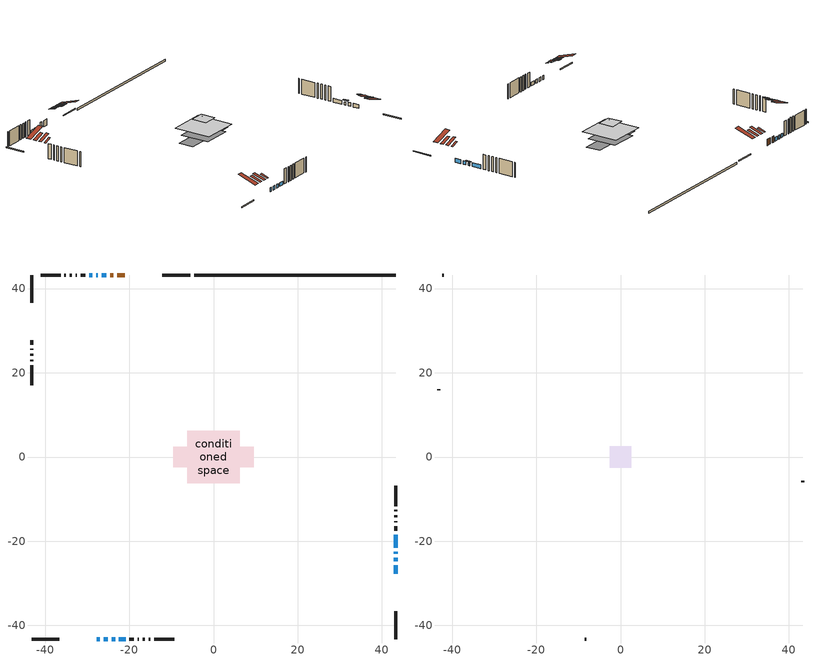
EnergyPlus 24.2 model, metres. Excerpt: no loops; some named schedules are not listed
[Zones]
conditioned space
 floor adiabatic (Floor4 construction): -4.84,-4.84 -4.84,4.84 4.84,4.84 4.84,-4.84 z0.61
 floor adiabatic (AdiabaticFloorConstruction): -6.2,-6.2 -6.2,6.2 6.2,6.2 6.2,-6.2 z3.05
 floor foundation (Slab1 construction): -9.5,-2.46 -9.5,2.46 9.5,2.46 9.5,-2.46 z0
 wall outside (RimJoist1 construction): -5.56,43.23 -12.13,43.23 / -43.23,-43.23 -36.65,-43.23 / -43.23,43.23 -43.23,36.65 / 43.23,-43.23 43.23,-36.65 z0.61:0.91
 wall outside (AdiabaticWallConstruction 1): -21.1,43.23 -22.87,43.23 / -23.8,43.23 -24.56,43.23 z0.61:2.64
 wall outside (AdiabaticWallConstruction): -27.68,-43.23 -27.04,-43.23 / 43.23,-27.68 43.23,-25.68 / -26.11,-43.23 -25.11,-43.23 / -24.18,-43.23 -23.39,-43.23 / -25.48,43.23 -26.53,43.23 / -27.46,43.23 -27.83,43.23 / -22.47,-43.23 -20.89,-43.23 / -28.76,43.23 -29.55,43.23 / 43.23,-24.75 43.23,-23.95 / 43.23,-21.56 43.23,-18.42 z0.61:1.83; 43.23,-23.03 43.23,-22.49 z0.61:1.53
 wall outside (Wall1 construction): -30.47,43.23 -31.5,43.23 / -19.97,-43.23 -18.94,-43.23 / -43.23,27.68 -43.23,26.66 / 43.23,-17.49 43.23,-16.46 z0.61:5.49
 wall outside (Wall2 construction): -32.43,43.23 -32.71,43.23 / -18.01,-43.23 -17.73,-43.23 / -43.23,25.73 -43.23,25.45 / 43.23,-15.53 43.23,-15.25 z0.61:5.49
 wall outside (Wall3 construction): -33.64,43.23 -34.12,43.23 / -16.8,-43.23 -16.32,-43.23 / -43.23,24.52 -43.23,24.04 / 43.23,-14.33 43.23,-13.84 z0.61:5.49
 wall outside (Wall4 construction): -35.05,43.23 -35.39,43.23 / -15.39,-43.23 -15.05,-43.23 / -43.23,23.11 -43.23,22.76 / 43.23,-12.91 43.23,-12.57 z0.61:5.49
 wall outside (Wall5 construction): -36.32,43.23 -41.08,43.23 / -14.12,-43.23 -9.36,-43.23 / -43.23,21.83 -43.23,17.08 / 43.23,-11.64 43.23,-6.89 z0.61:5.49
 wall foundation (FoundationWall1 construction): 43.23,43.23 -4.63,43.23 z0:0.61
 window (WindowConstruction): -27.68,-43.23 -27.04,-43.23 z0.61:1.83
 window (WindowConstruction 4): 43.23,-27.68 43.23,-25.68 z0.61:1.83
 window (WindowConstruction 5): -26.11,-43.23 -25.11,-43.23 z0.61:1.83
 window (WindowConstruction 6): -24.18,-43.23 -23.39,-43.23 z0.61:1.83
 window (WindowConstruction 7): -25.49,43.23 -26.53,43.23 z0.61:1.83
 window (WindowConstruction 8): -27.46,43.23 -27.83,43.23 z0.61:1.83
 window (WindowConstruction 1): -22.46,-43.23 -20.9,-43.23 z0.61:1.83
 window (WindowConstruction 2): -28.76,43.23 -29.55,43.23 z0.61:1.83
 window (WindowConstruction 9): 43.23,-24.75 43.23,-23.95 z0.61:1.83
 window (WindowConstruction 10): 43.23,-23.02 43.23,-22.49 z0.61:1.52
 window (WindowConstruction 3): 43.23,-21.56 43.23,-18.42 z0.61:1.83
 door (Door): -21.1,43.23 -22.87,43.23 z0.61:2.64
 door (Door 1): -23.8,43.23 -24.56,43.23 z0.61:2.64
 ceiling adiabatic (AdiabaticFloorConstruction): 6.2,-6.2 6.2,6.2 -6.2,6.2 -6.2,-6.2 z3.05
 roof outside (Roof4 construction): -16.6,43.23,5.49 -16.6,39.61,6.69 -15.64,39.61,6.69 -15.64,43.23,5.49; -32.19,-43.23,5.49 -32.19,-39.61,6.69 -33.14,-39.61,6.69 -33.14,-43.23,5.49; -43.23,32.19,5.49 -39.61,32.19,6.69 -39.61,33.14,6.69 -43.23,33.14,5.49; 43.23,-32.19,5.49 39.61,-32.19,6.69 39.61,-33.14,6.69 43.23,-33.14,5.49
 roof outside (Roof5 construction): -18.58,43.23,5.49 -18.58,39.21,6.82 -17.53,39.21,6.82 -17.53,43.23,5.49; -30.2,-43.23,5.49 -30.2,-39.21,6.82 -31.26,-39.21,6.82 -31.26,-43.23,5.49; -43.23,30.2,5.49 -39.21,30.2,6.82 -39.21,31.26,6.82 -43.23,31.26,5.49; 43.23,-30.2,5.49 39.21,-30.2,6.82 39.21,-31.26,6.82 43.23,-31.26,5.49
 roof outside (Roof6 construction): -20.17,43.23,5.49 -20.17,40.72,6.32 -19.51,40.72,6.32 -19.51,43.23,5.49; -28.61,-43.23,5.49 -28.61,-40.72,6.32 -29.27,-40.72,6.32 -29.27,-43.23,5.49; -43.23,28.61,5.49 -40.72,28.61,6.32 -40.72,29.27,6.32 -43.23,29.27,5.49; 43.23,-28.61,5.49 40.72,-28.61,6.32 40.72,-29.27,6.32 43.23,-29.27,5.49
attic - vented
 floor to conditioned space (Floor1 construction Reversed): -2.51,-2.51 -2.51,2.51 2.51,2.51 2.51,-2.51 z5.49
 floor to conditioned space (Floor2 construction Reversed): -1.43,-1.43 -1.43,1.43 1.43,1.43 1.43,-1.43 z5.49
 floor to conditioned space (Floor3 construction Reversed): -1.43,-1.43 -1.43,1.43 1.43,1.43 1.43,-1.43 z5.49
 wall outside (Wall6 construction): -42.01,43.23 -42.3,43.23 / -8.43,-43.23 -8.14,-43.23 / -43.23,16.15 -43.23,15.86 / 43.23,-5.96 43.23,-5.67 z0.61:5.49
 roof outside (Roof1 construction): -14.72,43.23,5.49 -14.72,36.95,7.58 -13.06,36.95,7.58 -13.06,43.23,5.49; -34.07,-43.23,5.49 -34.07,-36.95,7.58 -35.72,-36.95,7.58 -35.72,-43.23,5.49; -43.23,34.07,5.49 -36.95,34.07,7.58 -36.95,35.72,7.58 -43.23,35.72,5.49; 43.23,-34.07,5.49 36.95,-34.07,7.58 36.95,-35.72,7.58 43.23,-35.72,5.49
shading: 43.23,-21.88 43.23,-23.63 43.84,-23.63 43.84,-21.88 z2.13
[Building]
Building 1: Terrain=Suburbs
[Site:Location]
Saint John AP_NB: Latitude {deg}=45.32; Longitude {deg}=-65.89; Time Zone {hr}=-4; Elevation {m}=109; Keep Site Location Information=Yes
[Site:GroundTemperature:Shallow]
1.82357, -0.0370019, -0.186003, 0.696932, 4.24142, 7.7694, 10.828, 12.7655, 12.9301, 11.3543, 8.37368, 4.95392
[Site:WaterMainsTemperature]
Calculation Method=Schedule; Temperature Schedule=mains temperature schedule
[Material] Roughness=Rough; Thermal Absorptance=0.9
Name | Thickness {m} | Conductivity {W/m-K} | Density {kg/m3} | Specific Heat {J/kg-K} | Solar Absorptance | Visible Absorptance
asphalt or fiberglass shingles | 0.00635 | 0.162714 | 1121.4 | 1465.45 | 0.4 | 0.4
ceiling loosefill ins | 0.0846667 | 0.0480833 | 16.02 | 1046.75 | 0.7 | 0.7
ceiling stud and cavity | 0.1397 | 0.117711 | 65.682 | 1177.47 | 0.7 | 0.7
ceiling stud and cavity 1 | 0.1397 | 0.118414 | 65.682 | 1177.47 | 0.7 | 0.7
ceiling stud and cavity 2 | 0.1397 | 0.105642 | 65.682 | 1177.47 | 0.7 | 0.7
concrete 4.0 in. | 0.1016 | 1.803125 | 2242.8 | 837.4 | 0.7 | 0.7
concrete 8.0 in. | 0.2032 | 1.803125 | 2242.8 | 837.4 | 0.7 | 0.7
door material | 0.04445 | 0.053851 | 512.64 | 1214.23 | 0.7 | 0.7
door material 1 | 0.04445 | 0.188738 | 512.64 | 1214.23 | 0.7 | 0.7
exterior vertical ins | 0.00108814 | 0.029427 | 32.04 | 1214.23 | 0.7 | 0.7
floor covering | 0.0127 | 9.015625 | 54.468 | 1339.84 | 0.6 | 0.6
floor covering 1 | 0.0127 | 0.0433444 | 54.468 | 1339.84 | 0.6 | 0.6
floor rigid ins; wall rigid ins | 0.512978 | 0.029427 | 32.04 | 1214.23 | 0.7 | 0.7
floor stud and cavity | 0.0889 | 0.340671 | 50.32683 | 1063.81 | 0.7 | 0.7
floor stud and cavity 1 | 0.1397 | 1.75129 | 37.0049 | 1207.88 | 0.7 | 0.7
furniture material conditioned space 1 | 0.1524 | 0.115458 | 640.8 | 1214.23 | 0.6 | 0.6
gypsum board | 0.0127 | 0.160291 | 801 | 837.4 | 0.6 | 0.6
osb sheathing 0.5 in. | 0.0127 | 0.115458 | 512.64 | 1214.23 | 0.7 | 0.7
osb sheathing 0.75 in. | 0.01905 | 0.115458 | 512.64 | 1214.23 | 0.7 | 0.7
rim joist stud and cavity | 0.0508 | 0.177588 | 50.32683 | 1063.81 | 0.6 | 0.6
roof rigid ins | 0.051816 | 0.029427 | 32.04 | 1214.23 | 0.7 | 0.7
roof stud and cavity | 0.2032 | 0.17307 | 78.34581 | 1123.46 | 0.7 | 0.7
roof stud and cavity 1 | 0.2032 | 0.172038 | 78.34581 | 1123.46 | 0.7 | 0.7
roof stud and cavity 2 | 0.2032 | 0.179253 | 78.34581 | 1123.46 | 0.7 | 0.7
wall stud and cavity | 0.1397 | 0.125735 | 139.0536 | 1170.24 | 0.7 | 0.7
wall stud and cavity 1 | 0.1397 | 0.0723229 | 139.0536 | 1170.24 | 0.7 | 0.7
wall stud and cavity 2 | 0.1397 | 0.135622 | 139.0536 | 1170.24 | 0.7 | 0.7
wall stud and cavity 3 | 0.1397 | 0.122436 | 139.0536 | 1170.24 | 0.7 | 0.7
wall stud and cavity 4 | 0.1397 | 0.115654 | 139.0536 | 1170.24 | 0.7 | 0.7
wall stud and cavity 5 | 0.0889 | 6.9971 | 50.32683 | 1063.81 | 0.6 | 0.6
wall stud and cavity 6 | 0.0889 | 0.380278 | 52.3479 | 1209.89 | 0.7 | 0.7
wall stud and cavity 7 | 0.0889 | 0.391764 | 83.0341 | 1211.67 | 0.7 | 0.7
wood siding | 0.0254 | 0.102417 | 544.68 | 1172.36 | 0.4 | 0.4
wood siding 1 | 0.00254 | 0.102417 | 544.68 | 1172.36 | 0.4 | 0.4
wood siding 2; wood siding 3; wood siding 4 | 0.0254 | 0.102417 | 544.68 | 1172.36 | 0.7 | 0.7
[WindowMaterial:SimpleGlazingSystem]
Name | U-Factor {W/m2-K} | Solar Heat Gain Coefficient
WindowMaterial | 2.02307 | 0.42
WindowMaterial 1 | 1.98276 | 0.44
WindowMaterial 2 | 2.77541 | 0.65
WindowMaterial 3 | 2.77484 | 0.65
WindowMaterial 4 | 3.304596 | 0.65
WindowMaterial 5 | 3.30573 | 0.59
WindowMaterial 6 | 2.80039 | 0.59
[Construction]
AdiabaticFloorConstruction: floor stud and cavity 1, floor rigid ins, osb sheathing 0.75 in., floor covering 1
AdiabaticWallConstruction: wood siding 3, wall rigid ins, wall stud and cavity 6, gypsum board
AdiabaticWallConstruction 1: wood siding 4, wall rigid ins, wall stud and cavity 6, gypsum board
Door: door material
Door 1: door material 1
Floor1 construction Reversed: gypsum board, ceiling stud and cavity
Floor2 construction Reversed: gypsum board, ceiling stud and cavity 1
Floor3 construction Reversed: gypsum board, ceiling stud and cavity 2, ceiling loosefill ins
Floor4 construction: floor stud and cavity, floor covering
FoundationWall1 construction: concrete 8.0 in.
furniture construction conditioned space 1: furniture material conditioned space 1
PartitionWallConstruction: gypsum board, wall stud and cavity 7, gypsum board
RimJoist1 construction: wood siding 2, rim joist stud and cavity
Roof1 construction: asphalt or fiberglass shingles
Roof4 construction: asphalt or fiberglass shingles, osb sheathing 0.75 in., roof stud and cavity, gypsum board
Roof5 construction: asphalt or fiberglass shingles, osb sheathing 0.75 in., roof stud and cavity 1, gypsum board
Roof6 construction: asphalt or fiberglass shingles, roof rigid ins, osb sheathing 0.75 in., roof stud and cavity 2, gypsum board
Slab1 construction: concrete 4.0 in.
Wall1 construction: wood siding, osb sheathing 0.5 in., wall stud and cavity, gypsum board
Wall2 construction: wood siding, osb sheathing 0.5 in., wall stud and cavity 1, gypsum board
Wall3 construction: wood siding, osb sheathing 0.5 in., wall stud and cavity 2, gypsum board
Wall4 construction: wood siding, osb sheathing 0.5 in., wall stud and cavity 3, gypsum board
Wall5 construction: wood siding, osb sheathing 0.5 in., wall stud and cavity 4, gypsum board
Wall6 construction: wood siding 1, wall stud and cavity 5
WindowConstruction: WindowMaterial
WindowConstruction 1; WindowConstruction 2; WindowConstruction 6: WindowMaterial 1
WindowConstruction 10; WindowConstruction 9: WindowMaterial 6
WindowConstruction 3: WindowMaterial 2
WindowConstruction 4: WindowMaterial 3
WindowConstruction 5; WindowConstruction 7: WindowMaterial 4
WindowConstruction 8: WindowMaterial 5
[Zone] Multiplier=1; Part of Total Floor Area=Yes
Name | Volume {m3}
attic - vented | 14.1056
conditioned space | 342.9
[Space]
Name | Zone | Volume {m3}
attic - vented 1 | attic - vented | 14.1056
conditioned space 1 | conditioned space | 342.9
[ZoneInfiltration:EffectiveLeakageArea]
infil attic - vented 1: Zone or Space=attic - vented 1; Schedule=Always On Discrete; Effective Air Leakage Area {cm2}=1465.76; Stack Coefficient=0.000484617; Wind Coefficient=1.48737e-05
[ZoneMixing]
whole house fan mix: Zone or Space=attic - vented; Schedule=Always On Continuous; Design Flow Rate Calculation Method=Flow/Zone; Design Flow Rate {m3/s}=0; Source Zone or Space=conditioned space
[SurfaceProperty:ExposedFoundationPerimeter]
Slab1: Exposed Perimeter Calculation Method=TotalExposedPerimeter; Total Exposed Perimeter {m}=47.855
[InternalMass] Zone or ZoneList=conditioned space; Space or SpaceList=conditioned space 1
Name | Construction | Surface Area {m2}
furniture mass conditioned space 1 | furniture construction conditioned space 1 | 136.264
partition wall mass | PartitionWallConstruction | 247.13
[Lights]
interior lighting: Zone or ZoneList or Space or SpaceList=conditioned space 1; Schedule=interior lighting schedule; Design Level Calculation Method=LightingLevel; Lighting Level {W}=343.2; Return Air Fraction=0; Fraction Radiant=0.6; Fraction Visible=0.2; Fraction Replaceable=1
[People]
occupants: Zone or ZoneList or Space or SpaceList=conditioned space 1; Number of People Schedule=occupants schedule; Number of People Calculation Method=People; Number of People=3; Fraction Radiant=0.314171; Sensible Heat Fraction=0.56303; Activity Level Schedule=occupants activity schedule; Carbon Dioxide Generation Rate {m3/s-W}=0; Enable ASHRAE 55 Comfort Warnings=No; Mean Radiant Temperature Calculation Type=EnclosureAveraged
[ElectricEquipment] Zone or ZoneList or Space or SpaceList=conditioned space 1; Design Level Calculation Method=EquipmentLevel
Name | Schedule | Design Level {W} | Fraction Latent | Fraction Radiant | Fraction Lost
clothes dryer | clothes dryer schedule | 140.772 | 0.015 | 0.081 | 0.85
clothes washer | clothes washer schedule | 32.1985 | 0.03 | 0.162 | 0.7
cooking range | cooking range schedule | 215.147 | 0.08 | 0.432 | 0.2
dishwasher | dishwasher schedule | 66.8632 | 0.3 | 0.18 | 0.4
fridge | fridge schedule | 72.9452 | 0 | 0.6 | 0
mech vent bath fan 0 | mech vent bath fan 0 schedule | 50.2 | 0 | 0 | 1
mech vent house fan | mech vent house fan schedule | 0 | 0 | 0 | 1
mech vent house fan cfis | mech vent house fan cfis schedule | 0 | 0 | 0 | 0
misc plug loads | misc plug loads schedule | 494.7 | 0.045 | 0.513 | 0.1
whole house fan | Always On Discrete | 0 | 0 | 0 | 1
[OtherEquipment] Zone or ZoneList or Space or SpaceList=conditioned space 1; Design Level Calculation Method=EquipmentLevel
Name | Fuel Type | Schedule | Design Level {W} | Fraction Latent | Fraction Radiant | Fraction Lost
clothes dryer 1 | Electricity | clothes dryer schedule | 0 | 0.015 | 0.081 | 0.85
cooking range 1 | Electricity | cooking range schedule | 0 | 0.08 | 0.432 | 0.2
general water use latent | None | general water use schedule | 62.594 | 1 | 0 | 0
general water use sensible | None | general water use schedule | -61.6891 | 0 | 0.6 | 0
mech vent house fan latent load | None | Always On Discrete | 0 | 1 | 0 | 0
mech vent house fan sensible load | None | Always On Discrete | 0 | 0 | 0 | 0
water heater energy adjustment1 | Electricity | Always On Discrete | 0.01 | 0 | 0 | 1
[ZoneInfiltration:DesignFlowRate] Zone or ZoneList or Space or SpaceList=conditioned space 1; Schedule=Always On Discrete; Design Flow Rate Calculation Method=Flow/Zone; Design Flow Rate {m3/s}=0
infil flow; natural vent flow; whole house fan flow
[ZoneControl:Thermostat]
conditioned space Thermostat: Zone or ZoneList=conditioned space; Control Type Schedule=conditioned space Thermostat Schedule; Control 1=conditioned space temperature setpoint; Temperature Difference Between Cutout And Setpoint {deltaC}=0
[ThermostatSetpoint:DualSetpoint]
conditioned space temperature setpoint: Heating Setpoint Temperature Schedule=heating setpoint; Cooling Setpoint Temperature Schedule=cooling setpoint
[Zone equipment]
conditioned space: electric baseboard
[Foundation:Kiva]
Foundation Kiva 1: Initial Indoor Air Temperature {C}=18; Wall Height Above Grade {m}=0.609996; Wall Depth Below Slab {m}=0.2032; Custom Block Material Name 1=exterior vertical ins; Custom Block Depth 1 {m}=0.609996; Custom Block X Position 1 {m}=0.2032; Custom Block Z Position 1 {m}=0
[Foundation:Kiva:Settings]
Soil Conductivity {W/m-K}=0.849921; Soil Density {kg/m3}=1842.3; Soil Specific Heat {J/kg-K}=418.7; Ground Solar Absorptivity=0.9; Ground Thermal Absorptivity=0.9; Ground Surface Roughness {m}=0.03; Far-Field Width {m}=40; Deep-Ground Boundary Condition=ZeroFlux; Deep-Ground Depth {m}=40; Minimum Cell Dimension {m}=0.2; Maximum Cell Growth Coefficient=3; Simulation Timestep=Timestep
[Exterior:Lights]
exterior lighting: Schedule=exterior lighting schedule; Design Level {W}=75.6
[EnergyManagementSystem:Sensor] Output:Variable or Output:Meter Index Key=conditioned space
Name | Output:Variable or Output:Meter
conditioned_space_clg_unmet_s | Zone Cooling Setpoint Not Met Time
conditioned_space_htg_unmet_s | Zone Heating Setpoint Not Met Time
fridge_tin_s; tin_s; tin_s_1 | Zone Mean Air Temperature
tout_s | Zone Outdoor Air Drybulb Temperature
win_s | Zone Air Humidity Ratio
[Schedule:Constant]
Name | Hourly Value
Always On Continuous; mech vent house fan schedule; mech vent house fan cfis schedule; Always On Discrete | 1
occupants activity schedule | 117.228
fridge schedule | 0
[Schedule:Week:Daily]
interior lighting schedule Week Rule - Jan1-Jan27: interior lighting schedule day, interior lighting schedule day, interior lighting schedule day, interior lighting schedule day, interior lighting schedule day, interior lighting schedule day, interior lighting schedule day, interior lighting schedule default day, interior lighting schedule default day, interior lighting schedule default day, interior lighting schedule default day, interior lighting schedule default day
interior lighting schedule Week Rule - Jan28-Feb3: interior lighting schedule day, interior lighting schedule day, interior lighting schedule day, interior lighting schedule day, interior lighting schedule day 1, interior lighting schedule day 1, interior lighting schedule day 1, interior lighting schedule default day, interior lighting schedule default day, interior lighting schedule default day, interior lighting schedule default day, interior lighting schedule default day
interior lighting schedule Week Rule - Feb4-Feb24: interior lighting schedule day 1, interior lighting schedule day 1, interior lighting schedule day 1, interior lighting schedule day 1, interior lighting schedule day 1, interior lighting schedule day 1, interior lighting schedule day 1, interior lighting schedule default day, interior lighting schedule default day, interior lighting schedule default day, interior lighting schedule default day, interior lighting schedule default day
interior lighting schedule Week Rule - Feb25-Mar3: interior lighting schedule day 1, interior lighting schedule day 1, interior lighting schedule day 1, interior lighting schedule day 1, interior lighting schedule day 2, interior lighting schedule day 2, interior lighting schedule day 2, interior lighting schedule default day, interior lighting schedule default day, interior lighting schedule default day, interior lighting schedule default day, interior lighting schedule default day
interior lighting schedule Week Rule - Mar4-Mar31: interior lighting schedule day 2, interior lighting schedule day 2, interior lighting schedule day 2, interior lighting schedule day 2, interior lighting schedule day 2, interior lighting schedule day 2, interior lighting schedule day 2, interior lighting schedule default day, interior lighting schedule default day, interior lighting schedule default day, interior lighting schedule default day, interior lighting schedule default day
interior lighting schedule Week Rule - Apr1-Apr28: interior lighting schedule day 3, interior lighting schedule day 3, interior lighting schedule day 3, interior lighting schedule day 3, interior lighting schedule day 3, interior lighting schedule day 3, interior lighting schedule day 3, interior lighting schedule default day, interior lighting schedule default day, interior lighting schedule default day, interior lighting schedule default day, interior lighting schedule default day
interior lighting schedule Week Rule - Apr29-May5: interior lighting schedule day 3, interior lighting schedule day 3, interior lighting schedule day 4, interior lighting schedule day 4, interior lighting schedule day 4, interior lighting schedule day 4, interior lighting schedule day 4, interior lighting schedule default day, interior lighting schedule default day, interior lighting schedule default day, interior lighting schedule default day, interior lighting schedule default day
interior lighting schedule Week Rule - May6-May26: interior lighting schedule day 4, interior lighting schedule day 4, interior lighting schedule day 4, interior lighting schedule day 4, interior lighting schedule day 4, interior lighting schedule day 4, interior lighting schedule day 4, interior lighting schedule default day, interior lighting schedule default day, interior lighting schedule default day, interior lighting schedule default day, interior lighting schedule default day
interior lighting schedule Week Rule - May27-Jun2: interior lighting schedule day 4, interior lighting schedule day 4, interior lighting schedule day 4, interior lighting schedule day 4, interior lighting schedule day 4, interior lighting schedule day 5, interior lighting schedule day 5, interior lighting schedule default day, interior lighting schedule default day, interior lighting schedule default day, interior lighting schedule default day, interior lighting schedule default day
interior lighting schedule Week Rule - Jun3-Jun30: interior lighting schedule day 5, interior lighting schedule day 5, interior lighting schedule day 5, interior lighting schedule day 5, interior lighting schedule day 5, interior lighting schedule day 5, interior lighting schedule day 5, interior lighting schedule default day, interior lighting schedule default day, interior lighting schedule default day, interior lighting schedule default day, interior lighting schedule default day
interior lighting schedule Week Rule - Jul1-Jul28: interior lighting schedule day 6, interior lighting schedule day 6, interior lighting schedule day 6, interior lighting schedule day 6, interior lighting schedule day 6, interior lighting schedule day 6, interior lighting schedule day 6, interior lighting schedule default day, interior lighting schedule default day, interior lighting schedule default day, interior lighting schedule default day, interior lighting schedule default day
interior lighting schedule Week Rule - Jul29-Aug4: interior lighting schedule day 6, interior lighting schedule day 6, interior lighting schedule day 6, interior lighting schedule day 7, interior lighting schedule day 7, interior lighting schedule day 7, interior lighting schedule day 7, interior lighting schedule default day, interior lighting schedule default day, interior lighting schedule default day, interior lighting schedule default day, interior lighting schedule default day
interior lighting schedule Week Rule - Aug5-Aug25: interior lighting schedule day 7, interior lighting schedule day 7, interior lighting schedule day 7, interior lighting schedule day 7, interior lighting schedule day 7, interior lighting schedule day 7, interior lighting schedule day 7, interior lighting schedule default day, interior lighting schedule default day, interior lighting schedule default day, interior lighting schedule default day, interior lighting schedule default day
interior lighting schedule Week Rule - Aug26-Sep1: interior lighting schedule day 7, interior lighting schedule day 7, interior lighting schedule day 7, interior lighting schedule day 7, interior lighting schedule day 7, interior lighting schedule day 7, interior lighting schedule day 8, interior lighting schedule default day, interior lighting schedule default day, interior lighting schedule default day, interior lighting schedule default day, interior lighting schedule default day
interior lighting schedule Week Rule - Sep2-Sep29: interior lighting schedule day 8, interior lighting schedule day 8, interior lighting schedule day 8, interior lighting schedule day 8, interior lighting schedule day 8, interior lighting schedule day 8, interior lighting schedule day 8, interior lighting schedule default day, interior lighting schedule default day, interior lighting schedule default day, interior lighting schedule default day, interior lighting schedule default day
interior lighting schedule Week Rule - Sep30-Oct6: interior lighting schedule day 8, interior lighting schedule day 9, interior lighting schedule day 9, interior lighting schedule day 9, interior lighting schedule day 9, interior lighting schedule day 9, interior lighting schedule day 9, interior lighting schedule default day, interior lighting schedule default day, interior lighting schedule default day, interior lighting schedule default day, interior lighting schedule default day
interior lighting schedule Week Rule - Oct7-Oct27: interior lighting schedule day 9, interior lighting schedule day 9, interior lighting schedule day 9, interior lighting schedule day 9, interior lighting schedule day 9, interior lighting schedule day 9, interior lighting schedule day 9, interior lighting schedule default day, interior lighting schedule default day, interior lighting schedule default day, interior lighting schedule default day, interior lighting schedule default day
interior lighting schedule Week Rule - Oct28-Nov3: interior lighting schedule day 9, interior lighting schedule day 9, interior lighting schedule day 9, interior lighting schedule day 9, interior lighting schedule day 10, interior lighting schedule day 10, interior lighting schedule day 10, interior lighting schedule default day, interior lighting schedule default day, interior lighting schedule default day, interior lighting schedule default day, interior lighting schedule default day
interior lighting schedule Week Rule - Nov4-Nov24: interior lighting schedule day 10, interior lighting schedule day 10, interior lighting schedule day 10, interior lighting schedule day 10, interior lighting schedule day 10, interior lighting schedule day 10, interior lighting schedule day 10, interior lighting schedule default day, interior lighting schedule default day, interior lighting schedule default day, interior lighting schedule default day, interior lighting schedule default day
interior lighting schedule Week Rule - Nov25-Dec1: interior lighting schedule day 10, interior lighting schedule day 10, interior lighting schedule day 10, interior lighting schedule day 10, interior lighting schedule day 10, interior lighting schedule day 10, interior lighting schedule day 11, interior lighting schedule default day, interior lighting schedule default day, interior lighting schedule default day, interior lighting schedule default day, interior lighting schedule default day
interior lighting schedule Week Rule - Dec2-Dec31: interior lighting schedule day 11, interior lighting schedule day 11, interior lighting schedule day 11, interior lighting schedule day 11, interior lighting schedule day 11, interior lighting schedule day 11, interior lighting schedule day 11, interior lighting schedule default day, interior lighting schedule default day, interior lighting schedule default day, interior lighting schedule default day, interior lighting schedule default day
occupants schedule Week Rule - Jan1-Dec31: occupants schedule day, occupants schedule day, occupants schedule day, occupants schedule day, occupants schedule day, occupants schedule day, occupants schedule day, occupants schedule default day, occupants schedule default day, occupants schedule default day, occupants schedule default day, occupants schedule default day
clothes dryer schedule Week Rule - Jan1-Dec31: clothes dryer schedule day, clothes dryer schedule day, clothes dryer schedule day, clothes dryer schedule day, clothes dryer schedule day, clothes dryer schedule day, clothes dryer schedule day, clothes dryer schedule default day, clothes dryer schedule default day, clothes dryer schedule default day, clothes dryer schedule default day, clothes dryer schedule default day
clothes washer schedule Week Rule - Jan1-Dec31: clothes washer schedule day, clothes washer schedule day, clothes washer schedule day, clothes washer schedule day, clothes washer schedule day, clothes washer schedule day, clothes washer schedule day, clothes washer schedule default day, clothes washer schedule default day, clothes washer schedule default day, clothes washer schedule default day, clothes washer schedule default day
cooking range schedule Week Rule - Jan1-Dec31: cooking range schedule day, cooking range schedule day, cooking range schedule day, cooking range schedule day, cooking range schedule day, cooking range schedule day, cooking range schedule day, cooking range schedule default day, cooking range schedule default day, cooking range schedule default day, cooking range schedule default day, cooking range schedule default day
dishwasher schedule Week Rule - Jan1-Dec31: dishwasher schedule day, dishwasher schedule day, dishwasher schedule day, dishwasher schedule day, dishwasher schedule day, dishwasher schedule day, dishwasher schedule day, dishwasher schedule default day, dishwasher schedule default day, dishwasher schedule default day, dishwasher schedule default day, dishwasher schedule default day
mech vent bath fan 0 schedule Week Rule - Jan1-Dec31: mech vent bath fan 0 schedule day, mech vent bath fan 0 schedule day, mech vent bath fan 0 schedule day, mech vent bath fan 0 schedule day, mech vent bath fan 0 schedule day, mech vent bath fan 0 schedule day, mech vent bath fan 0 schedule day, mech vent bath fan 0 schedule default day, mech vent bath fan 0 schedule default day, mech vent bath fan 0 schedule default day, mech vent bath fan 0 schedule default day, mech vent bath fan 0 schedule default day
misc plug loads schedule Week Rule - Jan1-Dec31: misc plug loads schedule day, misc plug loads schedule day, misc plug loads schedule day, misc plug loads schedule day, misc plug loads schedule day, misc plug loads schedule day, misc plug loads schedule day, misc plug loads schedule default day, misc plug loads schedule default day, misc plug loads schedule default day, misc plug loads schedule default day, misc plug loads schedule default day
general water use schedule Week Rule - Jan1-Dec31: general water use schedule day, general water use schedule day, general water use schedule day, general water use schedule day, general water use schedule day, general water use schedule day, general water use schedule day, general water use schedule default day, general water use schedule default day, general water use schedule default day, general water use schedule default day, general water use schedule default day
exterior lighting schedule Week Rule - Jan1-Jan27: exterior lighting schedule day, exterior lighting schedule day, exterior lighting schedule day, exterior lighting schedule day, exterior lighting schedule day, exterior lighting schedule day, exterior lighting schedule day, exterior lighting schedule default day, exterior lighting schedule default day, exterior lighting schedule default day, exterior lighting schedule default day, exterior lighting schedule default day
exterior lighting schedule Week Rule - Jan28-Feb3: exterior lighting schedule day, exterior lighting schedule day, exterior lighting schedule day, exterior lighting schedule day, exterior lighting schedule day 1, exterior lighting schedule day 1, exterior lighting schedule day 1, exterior lighting schedule default day, exterior lighting schedule default day, exterior lighting schedule default day, exterior lighting schedule default day, exterior lighting schedule default day
exterior lighting schedule Week Rule - Feb4-Feb24: exterior lighting schedule day 1, exterior lighting schedule day 1, exterior lighting schedule day 1, exterior lighting schedule day 1, exterior lighting schedule day 1, exterior lighting schedule day 1, exterior lighting schedule day 1, exterior lighting schedule default day, exterior lighting schedule default day, exterior lighting schedule default day, exterior lighting schedule default day, exterior lighting schedule default day
exterior lighting schedule Week Rule - Feb25-Mar3: exterior lighting schedule day 1, exterior lighting schedule day 1, exterior lighting schedule day 1, exterior lighting schedule day 1, exterior lighting schedule day 2, exterior lighting schedule day 2, exterior lighting schedule day 2, exterior lighting schedule default day, exterior lighting schedule default day, exterior lighting schedule default day, exterior lighting schedule default day, exterior lighting schedule default day
exterior lighting schedule Week Rule - Mar4-Mar31: exterior lighting schedule day 2, exterior lighting schedule day 2, exterior lighting schedule day 2, exterior lighting schedule day 2, exterior lighting schedule day 2, exterior lighting schedule day 2, exterior lighting schedule day 2, exterior lighting schedule default day, exterior lighting schedule default day, exterior lighting schedule default day, exterior lighting schedule default day, exterior lighting schedule default day
exterior lighting schedule Week Rule - Apr1-Apr28: exterior lighting schedule day 3, exterior lighting schedule day 3, exterior lighting schedule day 3, exterior lighting schedule day 3, exterior lighting schedule day 3, exterior lighting schedule day 3, exterior lighting schedule day 3, exterior lighting schedule default day, exterior lighting schedule default day, exterior lighting schedule default day, exterior lighting schedule default day, exterior lighting schedule default day
exterior lighting schedule Week Rule - Apr29-May5: exterior lighting schedule day 3, exterior lighting schedule day 3, exterior lighting schedule day 4, exterior lighting schedule day 4, exterior lighting schedule day 4, exterior lighting schedule day 4, exterior lighting schedule day 4, exterior lighting schedule default day, exterior lighting schedule default day, exterior lighting schedule default day, exterior lighting schedule default day, exterior lighting schedule default day
exterior lighting schedule Week Rule - May6-May26: exterior lighting schedule day 4, exterior lighting schedule day 4, exterior lighting schedule day 4, exterior lighting schedule day 4, exterior lighting schedule day 4, exterior lighting schedule day 4, exterior lighting schedule day 4, exterior lighting schedule default day, exterior lighting schedule default day, exterior lighting schedule default day, exterior lighting schedule default day, exterior lighting schedule default day
exterior lighting schedule Week Rule - May27-Jun2: exterior lighting schedule day 4, exterior lighting schedule day 4, exterior lighting schedule day 4, exterior lighting schedule day 4, exterior lighting schedule day 4, exterior lighting schedule day 5, exterior lighting schedule day 5, exterior lighting schedule default day, exterior lighting schedule default day, exterior lighting schedule default day, exterior lighting schedule default day, exterior lighting schedule default day
[Schedule:Year]
interior lighting schedule: interior lighting schedule Week Rule - Jan1-Jan27, 1, 1, 1, 27, interior lighting schedule Week Rule - Jan28-Feb3, 1, 28, 2, 3, interior lighting schedule Week Rule - Feb4-Feb24, 2, 4, 2, 24, interior lighting schedule Week Rule - Feb25-Mar3, 2, 25, 3, 3, interior lighting schedule Week Rule - Mar4-Mar31, 3, 4, 3, 31, interior lighting schedule Week Rule - Apr1-Apr28, 4, 1, 4, 28, interior lighting schedule Week Rule - Apr29-May5, 4, 29, 5, 5, interior lighting schedule Week Rule - May6-May26, 5, 6, 5, 26, interior lighting schedule Week Rule - May27-Jun2, 5, 27, 6, 2, interior lighting schedule Week Rule - Jun3-Jun30, 6, 3, 6, 30, interior lighting schedule Week Rule - Jul1-Jul28, 7, 1, 7, 28, interior lighting schedule Week Rule - Jul29-Aug4, 7, 29, 8, 4, interior lighting schedule Week Rule - Aug5-Aug25, 8, 5, 8, 25, interior lighting schedule Week Rule - Aug26-Sep1, 8, 26, 9, 1, interior lighting schedule Week Rule - Sep2-Sep29, 9, 2, 9, 29, interior lighting schedule Week Rule - Sep30-Oct6, 9, 30, 10, 6, interior lighting schedule Week Rule - Oct7-Oct27, 10, 7, 10, 27, interior lighting schedule Week Rule - Oct28-Nov3, 10, 28, 11, 3, interior lighting schedule Week Rule - Nov4-Nov24, 11, 4, 11, 24, interior lighting schedule Week Rule - Nov25-Dec1, 11, 25, 12, 1, interior lighting schedule Week Rule - Dec2-Dec31, 12, 2, 12, 31
occupants schedule: occupants schedule Week Rule - Jan1-Dec31, 1, 1, 12, 31
clothes dryer schedule: clothes dryer schedule Week Rule - Jan1-Dec31, 1, 1, 12, 31
clothes washer schedule: clothes washer schedule Week Rule - Jan1-Dec31, 1, 1, 12, 31
cooking range schedule: cooking range schedule Week Rule - Jan1-Dec31, 1, 1, 12, 31
dishwasher schedule: dishwasher schedule Week Rule - Jan1-Dec31, 1, 1, 12, 31
mech vent bath fan 0 schedule: mech vent bath fan 0 schedule Week Rule - Jan1-Dec31, 1, 1, 12, 31
misc plug loads schedule: misc plug loads schedule Week Rule - Jan1-Dec31, 1, 1, 12, 31
general water use schedule: general water use schedule Week Rule - Jan1-Dec31, 1, 1, 12, 31
exterior lighting schedule: exterior lighting schedule Week Rule - Jan1-Jan27, 1, 1, 1, 27, exterior lighting schedule Week Rule - Jan28-Feb3, 1, 28, 2, 3, exterior lighting schedule Week Rule - Feb4-Feb24, 2, 4, 2, 24, exterior lighting schedule Week Rule - Feb25-Mar3, 2, 25, 3, 3, exterior lighting schedule Week Rule - Mar4-Mar31, 3, 4, 3, 31, exterior lighting schedule Week Rule - Apr1-Apr28, 4, 1, 4, 28, exterior lighting schedule Week Rule - Apr29-May5, 4, 29, 5, 5, exterior lighting schedule Week Rule - May6-May26, 5, 6, 5, 26, exterior lighting schedule Week Rule - May27-Jun2, 5, 27, 6, 2, exterior lighting schedule Week Rule - Jun3-Jun30, 6, 3, 6, 30, exterior lighting schedule Week Rule - Jul1-Jul28, 7, 1, 7, 28, exterior lighting schedule Week Rule - Jul29-Aug4, 7, 29, 8, 4, exterior lighting schedule Week Rule - Aug5-Aug25, 8, 5, 8, 25, exterior lighting schedule Week Rule - Aug26-Sep1, 8, 26, 9, 1, exterior lighting schedule Week Rule - Sep2-Sep29, 9, 2, 9, 29, exterior lighting schedule Week Rule - Sep30-Oct6, 9, 30, 10, 6, exterior lighting schedule Week Rule - Oct7-Oct27, 10, 7, 10, 27, exterior lighting schedule Week Rule - Oct28-Nov3, 10, 28, 11, 3, exterior lighting schedule Week Rule - Nov4-Nov24, 11, 4, 11, 24, exterior lighting schedule Week Rule - Nov25-Dec1, 11, 25, 12, 1, exterior lighting schedule Week Rule - Dec2-Dec31, 12, 2, 12, 31
[Schedule:Compact]
conditioned space Thermostat Schedule: Through: 12/31, For: AllDays, Until: 24:00, 4
mains temperature schedule: Through: 01/01, For: AllDays, Until: 24:00, 6.42222, Through: 01/02, For: AllDays, Until: 24:00, 6.36056, Through: 01/03, For: AllDays, Until: 24:00, 6.3, Through: 01/04, For: AllDays, Until: 24:00, 6.24056, Through: 01/05, For: AllDays, Until: 24:00, 6.18167, Through: 01/06, For: AllDays, Until: 24:00, 6.12389, Through: 01/07, For: AllDays, Until: 24:00, 6.06722, Through: 01/08, For: AllDays, Until: 24:00, 6.01167, Through: 01/09, For: AllDays, Until: 24:00, 5.95722, Through: 01/10, For: AllDays, Until: 24:00, 5.90389, Through: 01/11, For: AllDays, Until: 24:00, 5.85111, Through: 01/12, For: AllDays, Until: 24:00, 5.8, Through: 01/13, For: AllDays, Until: 24:00, 5.74944, Through: 01/14, For: AllDays, Until: 24:00, 5.70056, Through: 01/15, For: AllDays, Until: 24:00, 5.65278, Through: 01/16, For: AllDays, Until: 24:00, 5.60556, Through: 01/17, For: AllDays, Until: 24:00, 5.56, Through: 01/18, For: AllDays, Until: 24:00, 5.51556, Through: 01/19, For: AllDays, Until: 24:00, 5.47222, Through: 01/20, For: AllDays, Until: 24:00, 5.43, Through: 01/21, For: AllDays, Until: 24:00, 5.38944, Through: 01/22, For: AllDays, Until: 24:00, 5.34944, Through: 01/23, For: AllDays, Until: 24:00, 5.31111, Through: 01/24, For: AllDays, Until: 24:00, 5.27389, Through: 01/25, For: AllDays, Until: 24:00, 5.23833, Through: 01/26, For: AllDays, Until: 24:00, 5.20333, Through: 01/27, For: AllDays, Until: 24:00, 5.17, Through: 01/28, For: AllDays, Until: 24:00, 5.13833, Through: 01/29, For: AllDays, Until: 24:00, 5.10722, Through: 01/30, For: AllDays, Until: 24:00, 5.07833, Through: 01/31, For: AllDays, Until: 24:00, 5.05, Through: 02/01, For: AllDays, Until: 24:00, 5.02333, Through: 02/02, For: AllDays, Until: 24:00, 4.99778, Through: 02/03, For: AllDays, Until: 24:00, 4.97389, Through: 02/04, For: AllDays, Until: 24:00, 4.95111, Through: 02/05, For: AllDays, Until: 24:00, 4.92944, Through: 02/06, For: AllDays, Until: 24:00, 4.90944, Through: 02/07, For: AllDays, Until: 24:00, 4.89111, Through: 02/08, For: AllDays, Until: 24:00, 4.87389, Through: 02/09, For: AllDays, Until: 24:00, 4.85778, Through: 02/10, For: AllDays, Until: 24:00, 4.84333, Through: 02/11, For: AllDays, Until: 24:00, 4.83, Through: 02/12, For: AllDays, Until: 24:00, 4.81833, Through: 02/13, For: AllDays, Until: 24:00, 4.80833, Through: 02/14, For: AllDays, Until: 24:00, 4.79944, Through: 02/15, For: AllDays, Until: 24:00, 4.79167, Through: 02/16, For: AllDays, Until: 24:00, 4.78556, Through: 02/17, For: AllDays, Until: 24:00, 4.78111, Through: 02/18, For: AllDays, Until: 24:00, 4.77778, Through: 02/19, For: AllDays, Until: 24:00, 4.77556, Through: 02/20, For: AllDays, Until: 24:00, 4.775, Through: 02/21, For: AllDays, Until: 24:00, 4.77611, Through: 02/22, For: AllDays, Until: 24:00, 4.77833, Through: 02/23, For: AllDays, Until: 24:00, 4.78222, Through: 02/24, For: AllDays, Until: 24:00, 4.78778, Through: 02/25, For: AllDays, Until: 24:00, 4.79389, Through: 02/26, For: AllDays, Until: 24:00, 4.80222, Through: 02/27, For: AllDays, Until: 24:00, 4.81167, Through: 02/28, For: AllDays, Until: 24:00, 4.82222, Through: 03/01, For: AllDays, Until: 24:00, 4.83444, Through: 03/02, For: AllDays, Until: 24:00, 4.84833, Through: 03/03, For: AllDays, Until: 24:00, 4.86278, Through: 03/04, For: AllDays, Until: 24:00, 4.87944, Through: 03/05, For: AllDays, Until: 24:00, 4.89722, Through: 03/06, For: AllDays, Until: 24:00, 4.91611, Through: 03/07, For: AllDays, Until: 24:00, 4.93667, Through: 03/08, For: AllDays, Until: 24:00, 4.95833, Through: 03/09, For: AllDays, Until: 24:00, 4.98167, Through: 03/10, For: AllDays, Until: 24:00, 5.00611, Through: 03/11, For: AllDays, Until: 24:00, 5.03222, Through: 03/12, For: AllDays, Until: 24:00, 5.05944, Through: 03/13, For: AllDays, Until: 24:00, 5.08778, Through: 03/14, For: AllDays, Until: 24:00, 5.11778, Through: 03/15, For: AllDays, Until: 24:00, 5.14889, Through: 03/16, For: AllDays, Until: 24:00, 5.18167, Through: 03/17, For: AllDays, Until: 24:00, 5.21556, Through: 03/18, For: AllDays, Until: 24:00, 5.25056, Through: 03/19, For: AllDays, Until: 24:00, 5.28667, Through: 03/20, For: AllDays, Until: 24:00, 5.32444, Through: 03/21, For: AllDays, Until: 24:00, 5.36333, Through: 03/22, For: AllDays, Until: 24:00, 5.40333, Through: 03/23, For: AllDays, Until: 24:00, 5.44444, Through: 03/24, For: AllDays, Until: 24:00, 5.48722, Through: 03/25, For: AllDays, Until: 24:00, 5.53056, Through: 03/26, For: AllDays, Until: 24:00, 5.57556, Through: 03/27, For: AllDays, Until: 24:00, 5.62167, Through: 03/28, For: AllDays, Until: 24:00, 5.66889, Through: 03/29, For: AllDays, Until: 24:00, 5.71722, Through: 03/30, For: AllDays, Until: 24:00, 5.76667, Through: 03/31, For: AllDays, Until: 24:00, 5.81722, Through: 04/01, For: AllDays, Until: 24:00, 5.86889, Through: 04/02, For: AllDays, Until: 24:00, 5.92222, Through: 04/03, For: AllDays, Until: 24:00, 5.97611, Through: 04/04, For: AllDays, Until: 24:00, 6.03056, Through: 04/05, For: AllDays, Until: 24:00, 6.08667, Through: 04/06, For: AllDays, Until: 24:00, 6.14389, Through: 04/07, For: AllDays, Until: 24:00, 6.20167, Through: 04/08, For: AllDays, Until: 24:00, 6.26056, Through: 04/09, For: AllDays, Until: 24:00, 6.32056, Through: 04/10, For: AllDays, Until: 24:00, 6.38167, Through: 04/11, For: AllDays, Until: 24:00, 6.44333, Through: 04/12, For: AllDays, Until: 24:00, 6.50611, Through: 04/13, For: AllDays, Until: 24:00, 6.57, Through: 04/14, For: AllDays, Until: 24:00, 6.63444, Through: 04/15, For: AllDays, Until: 24:00, 6.7, Through: 04/16, For: AllDays, Until: 24:00, 6.76611, Through: 04/17, For: AllDays, Until: 24:00, 6.83333, Through: 04/18, For: AllDays, Until: 24:00, 6.90111, Through: 04/19, For: AllDays, Until: 24:00, 6.97, Through: 04/20, For: AllDays, Until: 24:00, 7.03944, Through: 04/21, For: AllDays, Until: 24:00, 7.10944, Through: 04/22, For: AllDays, Until: 24:00, 7.18056, Through: 04/23, For: AllDays, Until: 24:00, 7.25167, Through: 04/24, For: AllDays, Until: 24:00, 7.32389, Through: 04/25, For: AllDays, Until: 24:00, 7.39722, Through: 04/26, For: AllDays, Until: 24:00, 7.47056, Through: 04/27, For: AllDays, Until: 24:00, 7.545, Through: 04/28, For: AllDays, Until: 24:00, 7.61944, Through: 04/29, For: AllDays, Until: 24:00, 7.695, Through: 04/30, For: AllDays, Until: 24:00, 7.77056, Through: 05/01, For: AllDays, Until: 24:00, 7.84722, Through: 05/02, For: AllDays, Until: 24:00, 7.92389, Through: 05/03, For: AllDays, Until: 24:00, 8.00111, Through: 05/04, For: AllDays, Until: 24:00, 8.07944, Through: 05/05, For: AllDays, Until: 24:00, 8.15722, Through: 05/06, For: AllDays, Until: 24:00, 8.23611, Through: 05/07, For: AllDays, Until: 24:00, 8.315, Through: 05/08, For: AllDays, Until: 24:00, 8.39444, Through: 05/09, For: AllDays, Until: 24:00, 8.47444, Through: 05/10, For: AllDays, Until: 24:00, 8.55444, Through: 05/11, For: AllDays, Until: 24:00, 8.635, Through: 05/12, For: AllDays, Until: 24:00, 8.71556, Through: 05/13, For: AllDays, Until: 24:00, 8.79611, Through: 05/14, For: AllDays, Until: 24:00, 8.87722, Through: 05/15, For: AllDays, Until: 24:00, 8.95889, Through: 05/16, For: AllDays, Until: 24:00, 9.04, Through: 05/17, For: AllDays, Until: 24:00, 9.12167, Through: 05/18, For: AllDays, Until: 24:00, 9.20333, Through: 05/19, For: AllDays, Until: 24:00, 9.28556, Through: 05/20, For: AllDays, Until: 24:00, 9.36722, Through: 05/21, For: AllDays, Until: 24:00, 9.44944, Through: 05/22, For: AllDays, Until: 24:00, 9.53111, Through: 05/23, For: AllDays, Until: 24:00, 9.61333, Through: 05/24, For: AllDays, Until: 24:00, 9.695, Through: 05/25, For: AllDays, Until: 24:00, 9.77722, Through: 05/26, For: AllDays, Until: 24:00, 9.85889, Through: 05/27, For: AllDays, Until: 24:00, 9.94056, Through: 05/28, For: AllDays, Until: 24:00, 10.0222, Through: 05/29, For: AllDays, Until: 24:00, 10.1039, Through: 05/30, For: AllDays, Until: 24:00, 10.185, Through: 05/31, For: AllDays, Until: 24:00, 10.2661, Through: 06/01, For: AllDays, Until: 24:00, 10.3472, Through: 06/02, For: AllDays, Until: 24:00, 10.4278, Through: 06/03, For: AllDays, Until: 24:00, 10.5083, Through: 06/04, For: AllDays, Until: 24:00, 10.5883, Through: 06/05, For: AllDays, Until: 24:00, 10.6683, Through: 06/06, For: AllDays, Until: 24:00, 10.7478, Through: 06/07, For: AllDays, Until: 24:00, 10.8267, Through: 06/08, For: AllDays, Until: 24:00, 10.9056, Through: 06/09, For: AllDays, Until: 24:00, 10.9839, Through: 06/10, For: AllDays, Until: 24:00, 11.0617, Through: 06/11, For: AllDays, Until: 24:00, 11.1394, Through: 06/12, For: AllDays, Until: 24:00, 11.2161, Through: 06/13, For: AllDays, Until: 24:00, 11.2928, Through: 06/14, For: AllDays, Until: 24:00, 11.3689, Through: 06/15, For: AllDays, Until: 24:00, 11.4444, Through: 06/16, For: AllDays, Until: 24:00, 11.5189, Through: 06/17, For: AllDays, Until: 24:00, 11.5933, Through: 06/18, For: AllDays, Until: 24:00, 11.6672, Through: 06/19, For: AllDays, Until: 24:00, 11.74, Through: 06/20, For: AllDays, Until: 24:00, 11.8128, Through: 06/21, For: AllDays, Until: 24:00, 11.8844, Through: 06/22, For: AllDays, Until: 24:00, 11.9556, Through: 06/23, For: AllDays, Until: 24:00, 12.0256, Through: 06/24, For: AllDays, Until: 24:00, 12.095, Through: 06/25, For: AllDays, Until: 24:00, 12.1639, Through: 06/26, For: AllDays, Until: 24:00, 12.2322, Through: 06/27, For: AllDays, Until: 24:00, 12.2994, Through: 06/28, For: AllDays, Until: 24:00, 12.3656, Through: 06/29, For: AllDays, Until: 24:00, 12.4311, Through: 06/30, For: AllDays, Until: 24:00, 12.4961, Through: 07/01, For: AllDays, Until: 24:00, 12.56, Through: 07/02, For: AllDays, Until: 24:00, 12.6228, Through: 07/03, For: AllDays, Until: 24:00, 12.685, Through: 07/04, For: AllDays, Until: 24:00, 12.7461, Through: 07/05, For: AllDays, Until: 24:00, 12.8061, Through: 07/06, For: AllDays, Until: 24:00, 12.8656, Through: 07/07, For: AllDays, Until: 24:00, 12.9239, Through: 07/08, For: AllDays, Until: 24:00, 12.9811, Through: 07/09, For: AllDays, Until: 24:00, 13.0372, Through: 07/10, For: AllDays, Until: 24:00, 13.0922, Through: 07/11, For: AllDays, Until: 24:00, 13.1467, Through: 07/12, For: AllDays, Until: 24:00, 13.1994, Through: 07/13, For: AllDays, Until: 24:00, 13.2517, Through: 07/14, For: AllDays, Until: 24:00, 13.3022, Through: 07/15, For: AllDays, Until: 24:00, 13.3522, Through: 07/16, For: AllDays, Until: 24:00, 13.4006, Through: 07/17, For: AllDays, Until: 24:00, 13.4483, Through: 07/18, For: AllDays, Until: 24:00, 13.4944, Through: 07/19, For: AllDays, Until: 24:00, 13.5394, Through: 07/20, For: AllDays, Until: 24:00, 13.5833, Through: 07/21, For: AllDays, Until: 24:00, 13.6261, Through: 07/22, For: AllDays, Until: 24:00, 13.6678, Through: 07/23, For: AllDays, Until: 24:00, 13.7083, Through: 07/24, For: AllDays, Until: 24:00, 13.7472, Through: 07/25, For: AllDays, Until: 24:00, 13.785, Through: 07/26, For: AllDays, Until: 24:00, 13.8217, Through: 07/27, For: AllDays, Until: 24:00, 13.8572, Through: 07/28, For: AllDays, Until: 24:00, 13.8911, Through: 07/29, For: AllDays, Until: 24:00, 13.9239, Through: 07/30, For: AllDays, Until: 24:00, 13.9556, Through: 07/31, For: AllDays, Until: 24:00, 13.9856, Through: 08/01, For: AllDays, Until: 24:00, 14.0144, Through: 08/02, For: AllDays, Until: 24:00, 14.0417, Through: 08/03, For: AllDays, Until: 24:00, 14.0678, Through: 08/04, For: AllDays, Until: 24:00, 14.0928, Through: 08/05, For: AllDays, Until: 24:00, 14.1161, Through: 08/06, For: AllDays, Until: 24:00, 14.1383, Through: 08/07, For: AllDays, Until: 24:00, 14.1594, Through: 08/08, For: AllDays, Until: 24:00, 14.1789, Through: 08/09, For: AllDays, Until: 24:00, 14.1967, Through: 08/10, For: AllDays, Until: 24:00, 14.2133, Through: 08/11, For: AllDays, Until: 24:00, 14.2283, Through: 08/12, For: AllDays, Until: 24:00, 14.2422, Through: 08/13, For: AllDays, Until: 24:00, 14.255, Through: 08/14, For: AllDays, Until: 24:00, 14.2661, Through: 08/15, For: AllDays, Until: 24:00, 14.2756, Through: 08/16, For: AllDays, Until: 24:00, 14.2839, Through: 08/17, For: AllDays, Until: 24:00, 14.2911, Through: 08/18, For: AllDays, Until: 24:00, 14.2967, Through: 08/19, For: AllDays, Until: 24:00, 14.3006, Through: 08/20, For: AllDays, Until: 24:00, 14.3033, Through: 08/21, For: AllDays, Until: 24:00, 14.3044, Through: 08/22, For: AllDays, Until: 24:00, 14.3044, Through: 08/23, For: AllDays, Until: 24:00, 14.3028, Through: 08/24, For: AllDays, Until: 24:00, 14.2994, Through: 08/25, For: AllDays, Until: 24:00, 14.295, Through: 08/26, For: AllDays, Until: 24:00, 14.2894, Through: 08/27, For: AllDays, Until: 24:00, 14.2822, Through: 08/28, For: AllDays, Until: 24:00, 14.2739, Through: 08/29, For: AllDays, Until: 24:00, 14.2633, Through: 08/30, For: AllDays, Until: 24:00, 14.2522, Through: 08/31, For: AllDays, Until: 24:00, 14.2394, Through: 09/01, For: AllDays, Until: 24:00, 14.225, Through: 09/02, For: AllDays, Until: 24:00, 14.2094, Through: 09/03, For: AllDays, Until: 24:00, 14.1928, Through: 09/04, For: AllDays, Until: 24:00, 14.1744, Through: 09/05, For: AllDays, Until: 24:00, 14.1544, Through: 09/06, For: AllDays, Until: 24:00, 14.1333, Through: 09/07, For: AllDays, Until: 24:00, 14.1111, Through: 09/08, For: AllDays, Until: 24:00, 14.0872, Through: 09/09, For: AllDays, Until: 24:00, 14.0622, Through: 09/10, For: AllDays, Until: 24:00, 14.0356, Through: 09/11, For: AllDays, Until: 24:00, 14.0078, Through: 09/12, For: AllDays, Until: 24:00, 13.9783, Through: 09/13, For: AllDays, Until: 24:00, 13.9483, Through: 09/14, For: AllDays, Until: 24:00, 13.9161, Through: 09/15, For: AllDays, Until: 24:00, 13.8833, Through: 09/16, For: AllDays, Until: 24:00, 13.8489, Through: 09/17, For: AllDays, Until: 24:00, 13.8133, Through: 09/18, For: AllDays, Until: 24:00, 13.7767, Through: 09/19, For: AllDays, Until: 24:00, 13.7383, Through: 09/20, For: AllDays, Until: 24:00, 13.6989, Through: 09/21, For: AllDays, Until: 24:00, 13.6583, Through: 09/22, For: AllDays, Until: 24:00, 13.6167, Through: 09/23, For: AllDays, Until: 24:00, 13.5733, Through: 09/24, For: AllDays, Until: 24:00, 13.5294, Through: 09/25, For: AllDays, Until: 24:00, 13.4839, Through: 09/26, For: AllDays, Until: 24:00, 13.4372, Through: 09/27, For: AllDays, Until: 24:00, 13.3894, Through: 09/28, For: AllDays, Until: 24:00, 13.3406, Through: 09/29, For: AllDays, Until: 24:00, 13.2906, Through: 09/30, For: AllDays, Until: 24:00, 13.2394, Through: 10/01, For: AllDays, Until: 24:00, 13.1872, Through: 10/02, For: AllDays, Until: 24:00, 13.1339, Through: 10/03, For: AllDays, Until: 24:00, 13.0794, Through: 10/04, For: AllDays, Until: 24:00, 13.0244, Through: 10/05, For: AllDays, Until: 24:00, 12.9678, Through: 10/06, For: AllDays, Until: 24:00, 12.9106, Through: 10/07, For: AllDays, Until: 24:00, 12.8517, Through: 10/08, For: AllDays, Until: 24:00, 12.7922, Through: 10/09, For: AllDays, Until: 24:00, 12.7322, Through: 10/10, For: AllDays, Until: 24:00, 12.6706, Through: 10/11, For: AllDays, Until: 24:00, 12.6083, Through: 10/12, For: AllDays, Until: 24:00, 12.545, Through: 10/13, For: AllDays, Until: 24:00, 12.4811, Through: 10/14, For: AllDays, Until: 24:00, 12.4161, Through: 10/15, For: AllDays, Until: 24:00, 12.3506, Through: 10/16, For: AllDays, Until: 24:00, 12.2839, Through: 10/17, For: AllDays, Until: 24:00, 12.2161, Through: 10/18, For: AllDays, Until: 24:00, 12.1483, Through: 10/19, For: AllDays, Until: 24:00, 12.0789, Through: 10/20, For: AllDays, Until: 24:00, 12.0094, Through: 10/21, For: AllDays, Until: 24:00, 11.9389, Through: 10/22, For: AllDays, Until: 24:00, 11.8678, Through: 10/23, For: AllDays, Until: 24:00, 11.7956, Through: 10/24, For: AllDays, Until: 24:00, 11.7233, Through: 10/25, For: AllDays, Until: 24:00, 11.65, Through: 10/26, For: AllDays, Until: 24:00, 11.5761, Through: 10/27, For: AllDays, Until: 24:00, 11.5017, Through: 10/28, For: AllDays, Until: 24:00, 11.4267, Through: 10/29, For: AllDays, Until: 24:00, 11.3511, Through: 10/30, For: AllDays, Until: 24:00, 11.275, Through: 10/31, For: AllDays, Until: 24:00, 11.1983, Through: 11/01, For: AllDays, Until: 24:00, 11.1217, Through: 11/02, For: AllDays, Until: 24:00, 11.0439, Through: 11/03, For: AllDays, Until: 24:00, 10.9661, Through: 11/04, For: AllDays, Until: 24:00, 10.8872, Through: 11/05, For: AllDays, Until: 24:00, 10.8083, Through: 11/06, For: AllDays, Until: 24:00, 10.7294, Through: 11/07, For: AllDays, Until: 24:00, 10.65, Through: 11/08, For: AllDays, Until: 24:00, 10.57, Through: 11/09, For: AllDays, Until: 24:00, 10.4894, Through: 11/10, For: AllDays, Until: 24:00, 10.4094, Through: 11/11, For: AllDays, Until: 24:00, 10.3283, Through: 11/12, For: AllDays, Until: 24:00, 10.2472, Through: 11/13, For: AllDays, Until: 24:00, 10.1661, Through: 11/14, For: AllDays, Until: 24:00, 10.085, Through: 11/15, For: AllDays, Until: 24:00, 10.0033, Through: 11/16, For: AllDays, Until: 24:00, 9.92167, Through: 11/17, For: AllDays, Until: 24:00, 9.84, Through: 11/18, For: AllDays, Until: 24:00, 9.75778, Through: 11/19, For: AllDays, Until: 24:00, 9.67611, Through: 11/20, For: AllDays, Until: 24:00, 9.59389, Through: 11/21, For: AllDays, Until: 24:00, 9.51222, Through: 11/22, For: AllDays, Until: 24:00, 9.43, Through: 11/23, For: AllDays, Until: 24:00, 9.34833, Through: 11/24, For: AllDays, Until: 24:00, 9.26611, Through: 11/25, For: AllDays, Until: 24:00, 9.18444, Through: 11/26, For: AllDays, Until: 24:00, 9.10278, Through: 11/27, For: AllDays, Until: 24:00, 9.02111, Through: 11/28, For: AllDays, Until: 24:00, 8.94, Through: 11/29, For: AllDays, Until: 24:00, 8.85833, Through: 11/30, For: AllDays, Until: 24:00, 8.77722, Through: 12/01, For: AllDays, Until: 24:00, 8.69667, Through: 12/02, For: AllDays, Until: 24:00, 8.61611, Through: 12/03, For: AllDays, Until: 24:00, 8.53556, Through: 12/04, For: AllDays, Until: 24:00, 8.45556, Through: 12/05, For: AllDays, Until: 24:00, 8.37611, Through: 12/06, For: AllDays, Until: 24:00, 8.29667, Through: 12/07, For: AllDays, Until: 24:00, 8.21778, Through: 12/08, For: AllDays, Until: 24:00, 8.13944, Through: 12/09, For: AllDays, Until: 24:00, 8.06111, Through: 12/10, For: AllDays, Until: 24:00, 7.98333, Through: 12/11, For: AllDays, Until: 24:00, 7.90611, Through: 12/12, For: AllDays, Until: 24:00, 7.82944, Through: 12/13, For: AllDays, Until: 24:00, 7.75333, Through: 12/14, For: AllDays, Until: 24:00, 7.67722, Through: 12/15, For: AllDays, Until: 24:00, 7.60222, Through: 12/16, For: AllDays, Until: 24:00, 7.52778, Through: 12/17, For: AllDays, Until: 24:00, 7.45333, Through: 12/18, For: AllDays, Until: 24:00, 7.38, Through: 12/19, For: AllDays, Until: 24:00, 7.30722, Through: 12/20, For: AllDays, Until: 24:00, 7.235, Through: 12/21, For: AllDays, Until: 24:00, 7.16389, Through: 12/22, For: AllDays, Until: 24:00, 7.09333, Through: 12/23, For: AllDays, Until: 24:00, 7.02333, Through: 12/24, For: AllDays, Until: 24:00, 6.95389, Through: 12/25, For: AllDays, Until: 24:00, 6.88556, Through: 12/26, For: AllDays, Until: 24:00, 6.81778, Through: 12/27, For: AllDays, Until: 24:00, 6.75056, Through: 12/28, For: AllDays, Until: 24:00, 6.685, Through: 12/29, For: AllDays, Until: 24:00, 6.61944, Through: 12/30, For: AllDays, Until: 24:00, 6.555, Through: 12/31, For: AllDays, Until: 24:00, 6.49167
